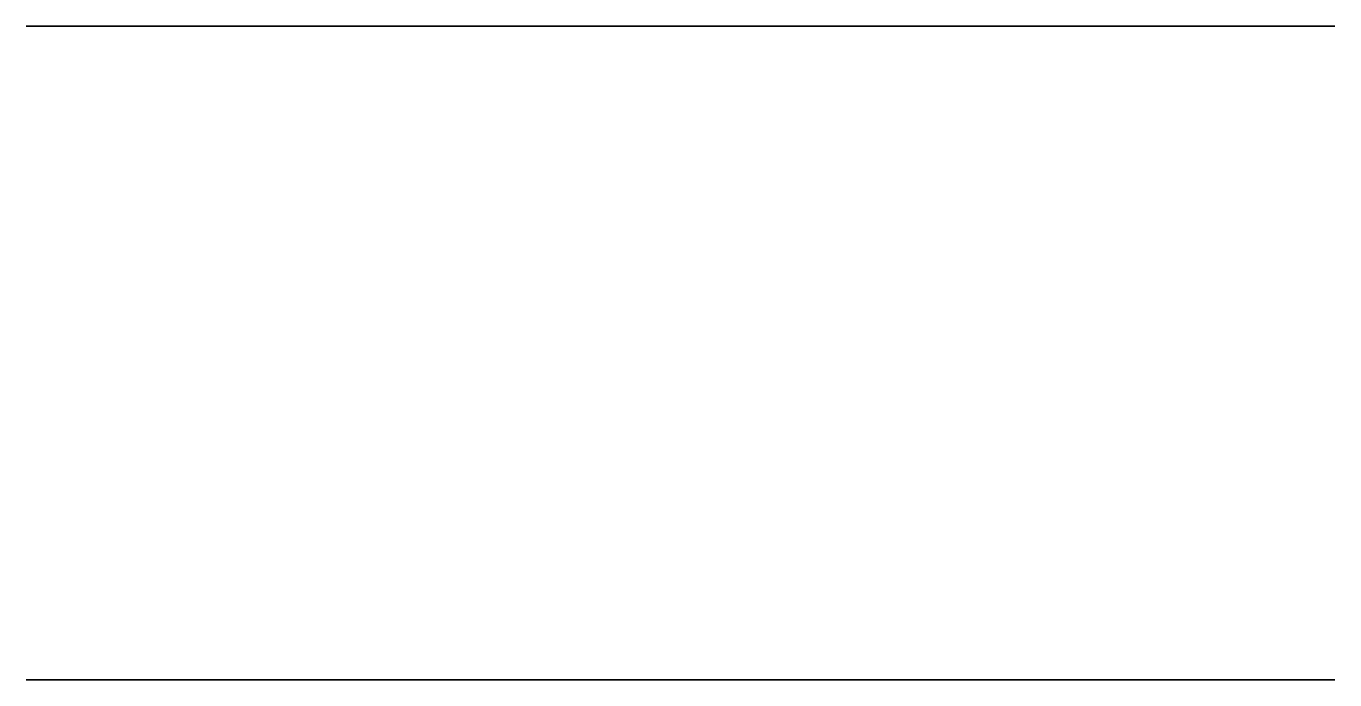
# Model space of a CAD drawing. Header units: centimetres. Extents: x -6.3 to 6.4, y 0 to 6.4.
import ezdxf

# ---------------------------------------------------------------- set-up
doc = ezdxf.new("R2010")
doc.units = ezdxf.units.CM
doc.header["$MEASUREMENT"] = 0
for name, color, linetype in [('baseline_quito_edition_2103 v4_Sketch1', 7, 'Continuous'), ('baseline_quito_edition_2103 v4_Sketch2', 7, 'Continuous'), ('baseline_quito_edition_2103 v4_Sketch3', 7, 'Continuous'), ('baseline_quito_edition_2103 v4_Sketch4', 7, 'Continuous'), ('baseline_quito_edition_2103 v4_Sketch5', 7, 'Continuous')]:
    doc.layers.add(name, color=color, linetype=linetype)

msp = doc.modelspace()

# ---------------------------------------------------------------- linework, layer by layer
at = {"layer": 'baseline_quito_edition_2103 v4_Sketch1'}
for p, q in [((-6.35, 6.35, 94), (6.35, 6.35, 94)), ((6.35, 6.35), (-6.35, 6.35)), ((-6.35, 6.35), (-6.35, 6.35, 94)), ((6.35, 6.35, 94), (6.35, 6.35))]:
    msp.add_line(p, q, dxfattribs=at)
at = {"layer": 'baseline_quito_edition_2103 v4_Sketch1', "extrusion": (-6.99353e-17, 1, 0)}
for centre, radius in [((0, 86.59, 6.35), 5), ((0, 46.45, 6.35), 5), ((0, 63.24, 6.35), 5), ((0, 7.5, 6.35), 5), ((2.8, 33.8, 6.35), 0.225), ((2.8, 41.3, 6.35), 0.225), ((2.8, 26.3, 6.35), 0.225), ((1.635, 37.6, 6.35), 0.318), ((1.3, 15, 6.35), 0.225), ((1.3, 30, 6.35), 0.225), ((1.3, 52.6, 6.35), 0.225), ((1.3, 22.5, 6.35), 0.225), ((0, 37.6, 6.35), 0.318), ((0, 37.6, 6.35), 0.318), ((0, 37.6, 6.35), 0.318), ((0, 52.6, 6.35), 0.225), ((0, 30, 6.35), 0.225), ((0, 22.5, 6.35), 0.225), ((0, 15, 6.35), 0.225), ((-1.3, 52.6, 6.35), 0.225), ((-1.3, 15, 6.35), 0.225), ((-1.3, 30, 6.35), 0.225), ((-1.3, 22.5, 6.35), 0.225), ((-1.635, 37.6, 6.35), 0.318), ((-2.8, 41.3, 6.35), 0.225), ((-2.8, 26.3, 6.35), 0.225), ((-2.8, 33.8, 6.35), 0.225)]:
    msp.add_circle(centre, radius, dxfattribs=at)
at = {"layer": 'baseline_quito_edition_2103 v4_Sketch1'}
msp.add_point((0, 6.35), dxfattribs=at)
at = {"layer": 'baseline_quito_edition_2103 v4_Sketch2'}
for p, q in [((6.35, 6.35), (-6.35, 6.35)), ((-6.35, 6.35, 94), (6.35, 6.35, 94)), ((-6.35, 6.35), (-6.35, 6.35, 94)), ((6.35, 6.35, 94), (6.35, 6.35))]:
    msp.add_line(p, q, dxfattribs=at)
at = {"layer": 'baseline_quito_edition_2103 v4_Sketch2', "extrusion": (-6.99353e-17, 1, 0)}
for centre, radius in [((0, 7.5, 6.35), 5), ((0, 86.59, 6.35), 5), ((0, 63.24, 6.35), 5), ((0, 46.45, 6.35), 5), ((2.569, 40.169, 6.35), 0.318), ((2.569, 40.169, 6.35), 0.318), ((2.569, 35.031, 6.35), 0.318), ((2.569, 40.169, 6.35), 0.318), ((-2.569, 40.169, 6.35), 0.318), ((-2.569, 35.031, 6.35), 0.318)]:
    msp.add_circle(centre, radius, dxfattribs=at)
at = {"layer": 'baseline_quito_edition_2103 v4_Sketch2'}
msp.add_point((0, 6.35), dxfattribs=at)
at = {"layer": 'baseline_quito_edition_2103 v4_Sketch3'}
for p, q in [((6.35, 0, 94), (-6.35, 0, 94)), ((-6.35, 0, 4.41), (-6.35, 0)), ((-6.35, 0), (6.35, 0)), ((-6.35, 0, 94), (-6.35, 0, 4.59)), ((6.35, 0), (6.35, 0, 4.41)), ((6.35, 0, 4.59), (6.35, 0, 94))]:
    msp.add_line(p, q, dxfattribs=at)
at = {"layer": 'baseline_quito_edition_2103 v4_Sketch3', "extrusion": (0, -1, 0)}
for centre, radius in [((-5.25, 4.5), 0.35), ((-3.5, 6.4), 0.275), ((-3.5, 2.6), 0.275), ((-3.5, 4.5), 0.275), ((-2.65, 63.24), 0.3), ((-2.65, 46.45), 0.3), ((-2.65, 89.04), 0.3), ((-2.5, 36.7), 0.175), ((-2.5, 81.7), 0.175), ((-2.5, 24), 0.175), ((-2.5, 69), 0.175), ((-1.75, 4.5), 0.375), ((-1.5, 59.54), 0.35), ((-1.5, 42.75), 0.35), ((-1.5, 85.34), 0.35), ((-1.237, 3.263), 0.225), ((-1.237, 5.737), 0.225), ((-1, 65.24), 0.35), ((-1, 91.04), 0.35), ((-1, 48.45), 0.35), ((0, 46.45), 0.4), ((0, 63.24), 0.375), ((0, 89.04), 0.375), ((0, 60.79), 0.3), ((0, 44), 0.3), ((0, 86.59), 0.3), ((0, 48.9), 0.275), ((0, 4.5), 0.275), ((0, 91.49), 0.275), ((0, 65.69), 0.275), ((0, 6.4), 0.275), ((0, 2.6), 0.275), ((1, 48.45), 0.35), ((1, 91.04), 0.35), ((1, 65.24), 0.35), ((1.237, 5.737), 0.225), ((1.237, 3.263), 0.225), ((1.5, 85.34), 0.35), ((1.5, 42.75), 0.35), ((1.5, 59.54), 0.35), ((1.75, 4.5), 0.375), ((2.5, 81.7), 0.175), ((2.5, 24), 0.175), ((2.5, 69), 0.175), ((2.5, 36.7), 0.175), ((2.65, 89.04), 0.3), ((2.65, 46.45), 0.3), ((2.65, 63.24), 0.3), ((3.5, 4.5), 0.275), ((3.5, 2.6), 0.275), ((3.5, 6.4), 0.275), ((5.25, 4.5), 0.375)]:
    msp.add_circle(centre, radius, dxfattribs=at)
for centre, start, end in [((-6.5, 4.5), 328.9973, 31.0027), ((6.5, 4.5), 148.9973, 211.0027)]:
    msp.add_arc(centre, 0.175, start, end, dxfattribs=at)
at = {"layer": 'baseline_quito_edition_2103 v4_Sketch3'}
msp.add_point((0, 0), dxfattribs=at)
at = {"layer": 'baseline_quito_edition_2103 v4_Sketch4'}
for p, q in [((-6.35, 0), (6.35, 0)), ((-6.35, 0, 4.41), (-6.35, 0)), ((6.35, 0, 94), (-6.35, 0, 94)), ((-6.35, 0, 94), (-6.35, 0, 4.59)), ((6.35, 0, 4.59), (6.35, 0, 94)), ((6.35, 0), (6.35, 0, 4.41))]:
    msp.add_line(p, q, dxfattribs=at)
at = {"layer": 'baseline_quito_edition_2103 v4_Sketch4', "extrusion": (0, -1, 0)}
for centre, radius in [((-2.65, 46.45), 0.3), ((-2.65, 63.24), 0.3), ((-2.65, 89.04), 0.3), ((-2.5, 24), 0.175), ((-2.5, 69), 0.175), ((-2.5, 81.7), 0.175), ((-1.5, 42.75), 0.35), ((-1.5, 85.34), 0.35), ((-1.5, 59.54), 0.35), ((-1, 91.04), 0.35), ((-1, 48.45), 0.35), ((-1, 65.24), 0.35), ((0, 46.45), 0.4), ((0, 63.24), 0.375), ((0, 60.79), 0.3), ((0, 44), 0.3), ((0, 86.59), 0.3), ((0, 91.49), 0.275), ((0, 48.9), 0.275), ((0, 65.69), 0.275), ((1, 65.24), 0.35), ((1, 91.04), 0.35), ((1, 48.45), 0.35), ((1.5, 85.34), 0.35), ((1.5, 59.54), 0.35), ((1.5, 42.75), 0.35), ((2.5, 24), 0.175), ((2.5, 81.7), 0.175), ((2.5, 36.7), 0.175), ((2.5, 69), 0.175), ((2.65, 89.04), 0.3), ((2.65, 63.24), 0.3), ((2.65, 46.45), 0.3)]:
    msp.add_circle(centre, radius, dxfattribs=at)
for centre, start, end in [((-6.5, 4.5), 328.9973, 31.0027), ((6.5, 4.5), 148.9973, 211.0027)]:
    msp.add_arc(centre, 0.175, start, end, dxfattribs=at)
at = {"layer": 'baseline_quito_edition_2103 v4_Sketch4'}
msp.add_point((0, 0), dxfattribs=at)
at = {"layer": 'baseline_quito_edition_2103 v4_Sketch5', "extrusion": (0, -1, 0)}
msp.add_circle((-2, 4.5), 0.275, dxfattribs=at)
at = {"layer": 'baseline_quito_edition_2103 v4_Sketch5'}
for p in [(0, 0), (3.5, 0, 4.5)]:
    msp.add_point(p, dxfattribs=at)

doc.saveas('drawing.dxf')
